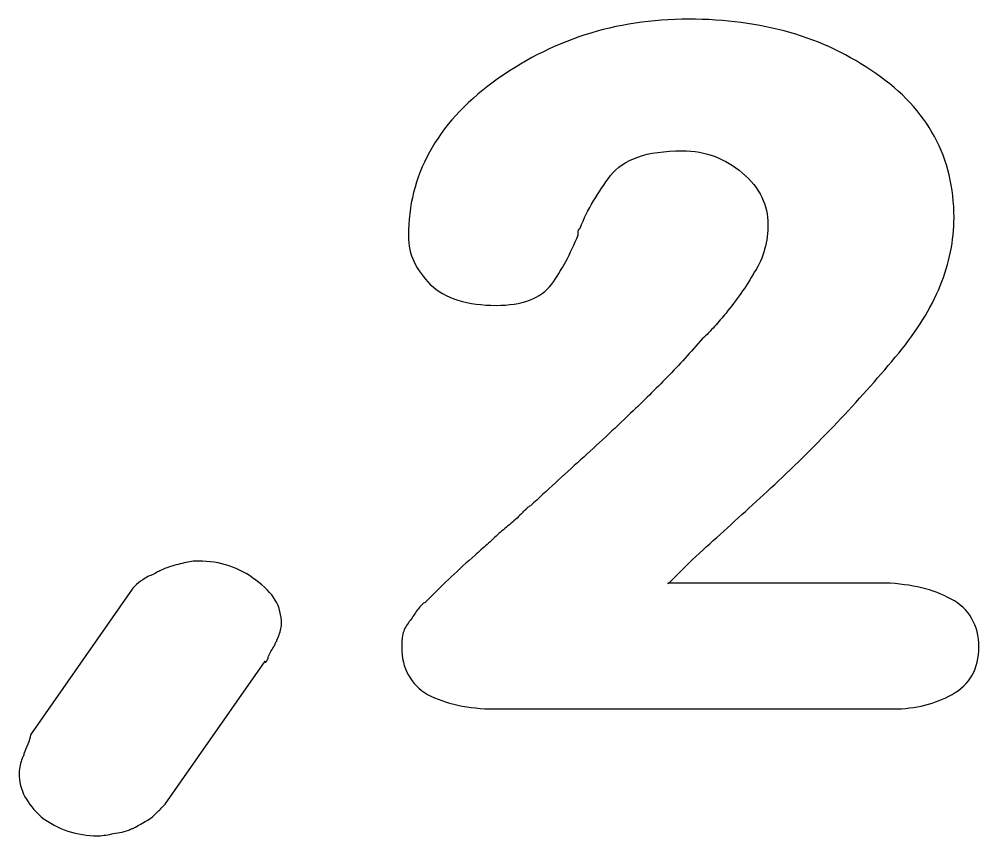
# Model space of a CAD drawing. Header units: millimetres. Extents: x -847 to 848, y -600 to 600.
# Drawn here: x -814.37 to -798.75, y 331.49 to 344.77 of the extents above; entities that cross this region are included whole.
import ezdxf

# ---------------------------------------------------------------- set-up
doc = ezdxf.new("R2010")
doc.units = ezdxf.units.MM
doc.header["$MEASUREMENT"] = 0

msp = doc.modelspace()

# ---------------------------------------------------------------- linework, layer by layer
at = {"color": 250}
for points, knots in [([(-803.8144, 335.5987), (-803.8144, 335.5987), (-800.2753, 335.5987), (-800.2753, 335.5987), (-800.2753, 335.5987), (-800.058, 335.5884), (-799.8614, 335.5625), (-799.6855, 335.5211), (-799.6855, 335.5211), (-799.5095, 335.4797), (-799.3491, 335.4176), (-799.2043, 335.3349), (-799.2043, 335.3349), (-799.0594, 335.2624), (-798.9482, 335.1589), (-798.8705, 335.0244), (-798.8705, 335.0244), (-798.7929, 334.8899), (-798.7541, 334.7347), (-798.7541, 334.5587), (-798.7541, 334.5587), (-798.7541, 334.3828), (-798.7903, 334.2302), (-798.8628, 334.1008), (-798.8628, 334.1008), (-798.9352, 333.9715), (-799.0439, 333.8654), (-799.1887, 333.7826), (-799.1887, 333.7826), (-799.3233, 333.7102), (-799.4707, 333.6533), (-799.6311, 333.6119), (-799.6311, 333.6119), (-799.7915, 333.5705), (-799.9649, 333.5498), (-800.1511, 333.5498), (-800.1511, 333.5498), (-800.1511, 333.5498), (-806.6394, 333.5498), (-806.6394, 333.5498), (-806.6394, 333.5498), (-806.8464, 333.5498), (-807.043, 333.5705), (-807.2292, 333.6119), (-807.2292, 333.6119), (-807.4155, 333.6533), (-807.5811, 333.7102), (-807.726, 333.7826), (-807.726, 333.7826), (-807.8605, 333.8654), (-807.964, 333.9715), (-808.0364, 334.1008), (-808.0364, 334.1008), (-808.1088, 334.2302), (-808.1451, 334.3828), (-808.1451, 334.5587), (-808.1451, 334.5587), (-808.1451, 334.6208), (-808.1399, 334.6829), (-808.1295, 334.745), (-808.1295, 334.745), (-808.1192, 334.8071), (-808.0933, 334.8692), (-808.0519, 334.9313), (-808.0519, 334.9313), (-808.0105, 334.983), (-807.9717, 335.0373), (-807.9355, 335.0943), (-807.9355, 335.0943), (-807.8993, 335.1512), (-807.8605, 335.2003), (-807.8191, 335.2417), (-807.8191, 335.2417), (-807.8191, 335.2417), (-807.8165, 335.2443), (-807.8113, 335.2495), (-807.8113, 335.2495), (-807.8062, 335.2547), (-807.7984, 335.2624), (-807.788, 335.2728), (-807.788, 335.2728), (-807.7777, 335.2728), (-807.7699, 335.2754), (-807.7648, 335.2805), (-807.7648, 335.2805), (-807.7596, 335.2857), (-807.757, 335.2883), (-807.757, 335.2883), (-807.757, 335.2883), (-807.7467, 335.2986), (-807.7363, 335.309), (-807.726, 335.3193), (-807.726, 335.3193), (-807.7156, 335.3297), (-807.7053, 335.34), (-807.6949, 335.3504), (-807.6949, 335.3504), (-807.5811, 335.4642), (-807.4621, 335.5806), (-807.3379, 335.6996), (-807.3379, 335.6996), (-807.2137, 335.8186), (-807.0844, 335.935), (-806.9498, 336.0489), (-806.9498, 336.0489), (-806.8878, 336.111), (-806.8231, 336.1705), (-806.7558, 336.2274), (-806.7558, 336.2274), (-806.6886, 336.2843), (-806.6239, 336.3438), (-806.5618, 336.4059), (-806.5618, 336.4059), (-806.4997, 336.4576), (-806.435, 336.512), (-806.3678, 336.5689), (-806.3678, 336.5689), (-806.3005, 336.6258), (-806.2358, 336.6853), (-806.1737, 336.7474), (-806.1737, 336.7474), (-806.1737, 336.7577), (-806.1712, 336.7629), (-806.166, 336.7629), (-806.166, 336.7629), (-806.1608, 336.7629), (-806.153, 336.7681), (-806.1427, 336.7784), (-806.1427, 336.7784), (-806.1427, 336.7784), (-806.1401, 336.781), (-806.1349, 336.7862), (-806.1349, 336.7862), (-806.1298, 336.7914), (-806.1272, 336.7939), (-806.1272, 336.7939), (-806.1272, 336.7939), (-806.1168, 336.8043), (-806.1065, 336.8146), (-806.0961, 336.825), (-806.0961, 336.825), (-806.0858, 336.8353), (-806.0703, 336.8457), (-806.0496, 336.856), (-806.0496, 336.856), (-805.7805, 337.1044), (-805.5089, 337.3527), (-805.2346, 337.6011), (-805.2346, 337.6011), (-804.9604, 337.8494), (-804.6888, 338.103), (-804.4197, 338.3617), (-804.4197, 338.3617), (-804.2128, 338.5583), (-804.0136, 338.7549), (-803.8221, 338.9515), (-803.8221, 338.9515), (-803.6307, 339.1481), (-803.4418, 339.3551), (-803.2556, 339.5724), (-803.2556, 339.5724), (-803.1831, 339.6345), (-803.1159, 339.7018), (-803.0538, 339.7742), (-803.0538, 339.7742), (-802.9917, 339.8466), (-802.9296, 339.9191), (-802.8675, 339.9915), (-802.8675, 339.9915), (-802.7847, 340.095), (-802.7045, 340.2011), (-802.6269, 340.3097), (-802.6269, 340.3097), (-802.5493, 340.4184), (-802.4743, 340.5348), (-802.4018, 340.659), (-802.4018, 340.659), (-802.3294, 340.7728), (-802.2751, 340.897), (-802.2389, 341.0315), (-802.2389, 341.0315), (-802.2026, 341.166), (-802.1845, 341.3006), (-802.1845, 341.4351), (-802.1845, 341.4351), (-802.1845, 341.5903), (-802.2182, 341.7378), (-802.2854, 341.8775), (-802.2854, 341.8775), (-802.3527, 342.0172), (-802.4588, 342.1491), (-802.6036, 342.2733), (-802.6036, 342.2733), (-802.7382, 342.3871), (-802.8856, 342.4751), (-803.046, 342.5372), (-803.046, 342.5372), (-803.2064, 342.5992), (-803.3849, 342.6303), (-803.5815, 342.6303), (-803.5815, 342.6303), (-803.8713, 342.6303), (-804.1119, 342.5967), (-804.3033, 342.5294), (-804.3033, 342.5294), (-804.4948, 342.4621), (-804.6422, 342.3612), (-804.7457, 342.2267), (-804.7457, 342.2267), (-804.8492, 342.0922), (-804.9423, 341.9551), (-805.0251, 341.8154), (-805.0251, 341.8154), (-805.1079, 341.6757), (-805.1803, 341.5282), (-805.2424, 341.373), (-805.2424, 341.373), (-805.2528, 341.3626), (-805.2605, 341.3523), (-805.2657, 341.3419), (-805.2657, 341.3419), (-805.2709, 341.3316), (-805.2734, 341.3212), (-805.2734, 341.3109), (-805.2734, 341.3109), (-805.2734, 341.3006), (-805.2734, 341.2928), (-805.2734, 341.2876), (-805.2734, 341.2876), (-805.2734, 341.2824), (-805.2734, 341.2747), (-805.2734, 341.2643), (-805.2734, 341.2643), (-805.3355, 341.1091), (-805.4028, 340.9642), (-805.4752, 340.8297), (-805.4752, 340.8297), (-805.5477, 340.6952), (-805.6253, 340.571), (-805.7081, 340.4572), (-805.7081, 340.4572), (-805.7909, 340.3433), (-805.9099, 340.258), (-806.0651, 340.2011), (-806.0651, 340.2011), (-806.2203, 340.1441), (-806.4014, 340.1157), (-806.6084, 340.1157), (-806.6084, 340.1157), (-806.836, 340.1157), (-807.043, 340.1441), (-807.2292, 340.2011), (-807.2292, 340.2011), (-807.4155, 340.258), (-807.5656, 340.3433), (-807.6794, 340.4572), (-807.6794, 340.4572), (-807.7932, 340.571), (-807.8812, 340.6926), (-807.9433, 340.822), (-807.9433, 340.822), (-808.0054, 340.9513), (-808.0364, 341.0936), (-808.0364, 341.2488), (-808.0364, 341.2488), (-808.0364, 341.7352), (-807.9226, 342.1879), (-807.6949, 342.607), (-807.6949, 342.607), (-807.4673, 343.0261), (-807.1206, 343.4064), (-806.6549, 343.7479), (-806.6549, 343.7479), (-806.1893, 344.0894), (-805.6925, 344.3455), (-805.1648, 344.5162), (-805.1648, 344.5162), (-804.637, 344.687), (-804.0731, 344.7724), (-803.4729, 344.7724), (-803.4729, 344.7724), (-802.883, 344.7724), (-802.3346, 344.6999), (-801.8275, 344.555), (-801.8275, 344.555), (-801.3205, 344.4102), (-800.8548, 344.1877), (-800.4305, 343.8876), (-800.4305, 343.8876), (-800.0063, 343.5978), (-799.688, 343.2563), (-799.4759, 342.8631), (-799.4759, 342.8631), (-799.2638, 342.4699), (-799.1577, 342.0301), (-799.1577, 341.5437), (-799.1577, 341.5437), (-799.1577, 341.1712), (-799.2327, 340.8013), (-799.3828, 340.4339), (-799.3828, 340.4339), (-799.5328, 340.0665), (-799.7579, 339.7018), (-800.058, 339.3396), (-800.058, 339.3396), (-800.3581, 338.9774), (-800.6711, 338.623), (-800.9971, 338.2763), (-800.9971, 338.2763), (-801.3231, 337.9296), (-801.662, 337.5907), (-802.0138, 337.2596), (-802.0138, 337.2596), (-802.1794, 337.1044), (-802.3398, 336.9569), (-802.495, 336.8172), (-802.495, 336.8172), (-802.6502, 336.6775), (-802.8054, 336.5352), (-802.9606, 336.3904), (-802.9606, 336.3904), (-803.1159, 336.2558), (-803.2659, 336.1187), (-803.4108, 335.979), (-803.4108, 335.979), (-803.5557, 335.8393), (-803.6902, 335.7074), (-803.8144, 335.5832), (-803.8144, 335.5832), (-803.8144, 335.5832), (-803.8144, 335.5987), (-803.8144, 335.5987)], [0, 0, 0, 0, 0.0120482, 0.0120482, 0.0120482, 0.0120482, 0.0240964, 0.0240964, 0.0240964, 0.0240964, 0.0361446, 0.0361446, 0.0361446, 0.0361446, 0.0481928, 0.0481928, 0.0481928, 0.0481928, 0.060241, 0.060241, 0.060241, 0.060241, 0.0722892, 0.0722892, 0.0722892, 0.0722892, 0.0843373, 0.0843373, 0.0843373, 0.0843373, 0.0963855, 0.0963855, 0.0963855, 0.0963855, 0.1084337, 0.1084337, 0.1084337, 0.1084337, 0.1204819, 0.1204819, 0.1204819, 0.1204819, 0.1325301, 0.1325301, 0.1325301, 0.1325301, 0.1445783, 0.1445783, 0.1445783, 0.1445783, 0.1566265, 0.1566265, 0.1566265, 0.1566265, 0.1686747, 0.1686747, 0.1686747, 0.1686747, 0.1807229, 0.1807229, 0.1807229, 0.1807229, 0.1927711, 0.1927711, 0.1927711, 0.1927711, 0.2048193, 0.2048193, 0.2048193, 0.2048193, 0.2168675, 0.2168675, 0.2168675, 0.2168675, 0.2289157, 0.2289157, 0.2289157, 0.2289157, 0.2409639, 0.2409639, 0.2409639, 0.2409639, 0.253012, 0.253012, 0.253012, 0.253012, 0.2650602, 0.2650602, 0.2650602, 0.2650602, 0.2771084, 0.2771084, 0.2771084, 0.2771084, 0.2891566, 0.2891566, 0.2891566, 0.2891566, 0.3012048, 0.3012048, 0.3012048, 0.3012048, 0.313253, 0.313253, 0.313253, 0.313253, 0.3253012, 0.3253012, 0.3253012, 0.3253012, 0.3373494, 0.3373494, 0.3373494, 0.3373494, 0.3493976, 0.3493976, 0.3493976, 0.3493976, 0.3614458, 0.3614458, 0.3614458, 0.3614458, 0.373494, 0.373494, 0.373494, 0.373494, 0.3855422, 0.3855422, 0.3855422, 0.3855422, 0.3975904, 0.3975904, 0.3975904, 0.3975904, 0.4096386, 0.4096386, 0.4096386, 0.4096386, 0.4216867, 0.4216867, 0.4216867, 0.4216867, 0.4337349, 0.4337349, 0.4337349, 0.4337349, 0.4457831, 0.4457831, 0.4457831, 0.4457831, 0.4578313, 0.4578313, 0.4578313, 0.4578313, 0.4698795, 0.4698795, 0.4698795, 0.4698795, 0.4819277, 0.4819277, 0.4819277, 0.4819277, 0.4939759, 0.4939759, 0.4939759, 0.4939759, 0.5060241, 0.5060241, 0.5060241, 0.5060241, 0.5180723, 0.5180723, 0.5180723, 0.5180723, 0.5301205, 0.5301205, 0.5301205, 0.5301205, 0.5421687, 0.5421687, 0.5421687, 0.5421687, 0.5542169, 0.5542169, 0.5542169, 0.5542169, 0.5662651, 0.5662651, 0.5662651, 0.5662651, 0.5783133, 0.5783133, 0.5783133, 0.5783133, 0.5903614, 0.5903614, 0.5903614, 0.5903614, 0.6024096, 0.6024096, 0.6024096, 0.6024096, 0.6144578, 0.6144578, 0.6144578, 0.6144578, 0.626506, 0.626506, 0.626506, 0.626506, 0.6385542, 0.6385542, 0.6385542, 0.6385542, 0.6506024, 0.6506024, 0.6506024, 0.6506024, 0.6626506, 0.6626506, 0.6626506, 0.6626506, 0.6746988, 0.6746988, 0.6746988, 0.6746988, 0.686747, 0.686747, 0.686747, 0.686747, 0.6987952, 0.6987952, 0.6987952, 0.6987952, 0.7108434, 0.7108434, 0.7108434, 0.7108434, 0.7228916, 0.7228916, 0.7228916, 0.7228916, 0.7349398, 0.7349398, 0.7349398, 0.7349398, 0.746988, 0.746988, 0.746988, 0.746988, 0.7590361, 0.7590361, 0.7590361, 0.7590361, 0.7710843, 0.7710843, 0.7710843, 0.7710843, 0.7831325, 0.7831325, 0.7831325, 0.7831325, 0.7951807, 0.7951807, 0.7951807, 0.7951807, 0.8072289, 0.8072289, 0.8072289, 0.8072289, 0.8192771, 0.8192771, 0.8192771, 0.8192771, 0.8313253, 0.8313253, 0.8313253, 0.8313253, 0.8433735, 0.8433735, 0.8433735, 0.8433735, 0.8554217, 0.8554217, 0.8554217, 0.8554217, 0.8674699, 0.8674699, 0.8674699, 0.8674699, 0.8795181, 0.8795181, 0.8795181, 0.8795181, 0.8915663, 0.8915663, 0.8915663, 0.8915663, 0.9036145, 0.9036145, 0.9036145, 0.9036145, 0.9156627, 0.9156627, 0.9156627, 0.9156627, 0.9277108, 0.9277108, 0.9277108, 0.9277108, 0.939759, 0.939759, 0.939759, 0.939759, 0.9518072, 0.9518072, 0.9518072, 0.9518072, 0.9638554, 0.9638554, 0.9638554, 0.9638554, 0.9759036, 0.9759036, 0.9759036, 0.9759036, 0.9879518, 0.9879518, 0.9879518, 0.9879518, 1, 1, 1, 1]), ([(-810.3647, 334.3259), (-810.3647, 334.3259), (-811.9945, 331.9976), (-811.9945, 331.9976), (-811.9945, 331.9976), (-812.0359, 331.9562), (-812.0773, 331.9148), (-812.1187, 331.8734), (-812.1187, 331.8734), (-812.1601, 331.832), (-812.2067, 331.7906), (-812.2584, 331.7492), (-812.2584, 331.7492), (-812.2998, 331.7285), (-812.3386, 331.7078), (-812.3748, 331.6871), (-812.3748, 331.6871), (-812.411, 331.6664), (-812.4447, 331.6457), (-812.4757, 331.625), (-812.4757, 331.625), (-812.4964, 331.6147), (-812.5145, 331.6069), (-812.53, 331.6018), (-812.53, 331.6018), (-812.5456, 331.5966), (-812.5637, 331.5888), (-812.5844, 331.5785), (-812.5844, 331.5785), (-812.6361, 331.5578), (-812.6853, 331.5448), (-812.7318, 331.5397), (-812.7318, 331.5397), (-812.7784, 331.5345), (-812.8224, 331.5267), (-812.8638, 331.5164), (-812.8638, 331.5164), (-812.9052, 331.506), (-812.9466, 331.4983), (-812.9879, 331.4931), (-812.9879, 331.4931), (-813.0293, 331.4879), (-813.0656, 331.4853), (-813.0966, 331.4853), (-813.0966, 331.4853), (-813.2622, 331.4853), (-813.4226, 331.5112), (-813.5778, 331.563), (-813.5778, 331.563), (-813.733, 331.6147), (-813.8779, 331.6923), (-814.0124, 331.7958), (-814.0124, 331.7958), (-814.1262, 331.8993), (-814.2142, 332.0079), (-814.2763, 332.1218), (-814.2763, 332.1218), (-814.3384, 332.2356), (-814.3694, 332.3649), (-814.3694, 332.5098), (-814.3694, 332.5098), (-814.3694, 332.5512), (-814.3642, 332.5926), (-814.3539, 332.634), (-814.3539, 332.634), (-814.3436, 332.6754), (-814.3332, 332.7116), (-814.3229, 332.7426), (-814.3229, 332.7426), (-814.3125, 332.7633), (-814.3047, 332.7789), (-814.2996, 332.7892), (-814.2996, 332.7892), (-814.2944, 332.7996), (-814.2918, 332.8099), (-814.2918, 332.8203), (-814.2918, 332.8203), (-814.2711, 332.872), (-814.2504, 332.9237), (-814.2297, 332.9755), (-814.2297, 332.9755), (-814.209, 333.0272), (-814.1935, 333.079), (-814.1832, 333.1307), (-814.1832, 333.1307), (-814.1832, 333.1307), (-812.5688, 335.4435), (-812.5688, 335.4435), (-812.5688, 335.4435), (-812.5378, 335.4952), (-812.5016, 335.5392), (-812.4602, 335.5754), (-812.4602, 335.5754), (-812.4188, 335.6117), (-812.3722, 335.6453), (-812.3205, 335.6763), (-812.3205, 335.6763), (-812.2894, 335.697), (-812.2584, 335.7126), (-812.2274, 335.7229), (-812.2274, 335.7229), (-812.1963, 335.7333), (-812.1653, 335.7488), (-812.1342, 335.7695), (-812.1342, 335.7695), (-812.1135, 335.7798), (-812.0877, 335.7928), (-812.0566, 335.8083), (-812.0566, 335.8083), (-812.0256, 335.8238), (-811.9945, 335.8367), (-811.9635, 335.8471), (-811.9635, 335.8471), (-811.9117, 335.8678), (-811.8626, 335.8833), (-811.816, 335.8937), (-811.816, 335.8937), (-811.7695, 335.904), (-811.7255, 335.9143), (-811.6841, 335.9247), (-811.6841, 335.9247), (-811.6427, 335.935), (-811.6039, 335.9428), (-811.5677, 335.948), (-811.5677, 335.948), (-811.5314, 335.9532), (-811.4926, 335.9557), (-811.4512, 335.9557), (-811.4512, 335.9557), (-811.2753, 335.9557), (-811.1098, 335.9299), (-810.9545, 335.8781), (-810.9545, 335.8781), (-810.7993, 335.8264), (-810.6544, 335.7488), (-810.5199, 335.6453), (-810.5199, 335.6453), (-810.375, 335.5418), (-810.269, 335.4332), (-810.2017, 335.3193), (-810.2017, 335.3193), (-810.1344, 335.2055), (-810.1008, 335.0761), (-810.1008, 334.9313), (-810.1008, 334.9313), (-810.1008, 334.9002), (-810.106, 334.8666), (-810.1163, 334.8304), (-810.1163, 334.8304), (-810.1267, 334.7942), (-810.137, 334.7605), (-810.1474, 334.7295), (-810.1474, 334.7295), (-810.1577, 334.7088), (-810.1655, 334.6933), (-810.1707, 334.6829), (-810.1707, 334.6829), (-810.1758, 334.6726), (-810.1784, 334.6622), (-810.1784, 334.6519), (-810.1784, 334.6519), (-810.1888, 334.6415), (-810.1965, 334.6286), (-810.2017, 334.6131), (-810.2017, 334.6131), (-810.2069, 334.5975), (-810.2146, 334.5794), (-810.225, 334.5587), (-810.225, 334.5587), (-810.2457, 334.5277), (-810.2638, 334.4992), (-810.2793, 334.4734), (-810.2793, 334.4734), (-810.2948, 334.4475), (-810.3078, 334.419), (-810.3181, 334.388), (-810.3181, 334.388), (-810.3181, 334.388), (-810.3181, 334.3854), (-810.3181, 334.3802), (-810.3181, 334.3802), (-810.3181, 334.3751), (-810.3181, 334.3725), (-810.3181, 334.3725), (-810.3181, 334.3725), (-810.3285, 334.3621), (-810.3337, 334.3544), (-810.3337, 334.3492), (-810.3337, 334.3492), (-810.3337, 334.344), (-810.3337, 334.3414), (-810.3337, 334.3414), (-810.3337, 334.3414), (-810.3337, 334.3414), (-810.3362, 334.3388), (-810.3414, 334.3337), (-810.3414, 334.3337), (-810.3466, 334.3285), (-810.3492, 334.3259), (-810.3492, 334.3259), (-810.3492, 334.3259), (-810.3492, 334.3156), (-810.3518, 334.3104), (-810.3569, 334.3104), (-810.3569, 334.3104), (-810.3621, 334.3104), (-810.3647, 334.3104), (-810.3647, 334.3104), (-810.3647, 334.3104), (-810.3647, 334.3104), (-810.3647, 334.3259), (-810.3647, 334.3259)], [0, 0, 0, 0, 0.0188679, 0.0188679, 0.0188679, 0.0188679, 0.0377358, 0.0377358, 0.0377358, 0.0377358, 0.0566038, 0.0566038, 0.0566038, 0.0566038, 0.0754717, 0.0754717, 0.0754717, 0.0754717, 0.0943396, 0.0943396, 0.0943396, 0.0943396, 0.1132075, 0.1132075, 0.1132075, 0.1132075, 0.1320755, 0.1320755, 0.1320755, 0.1320755, 0.1509434, 0.1509434, 0.1509434, 0.1509434, 0.1698113, 0.1698113, 0.1698113, 0.1698113, 0.1886792, 0.1886792, 0.1886792, 0.1886792, 0.2075472, 0.2075472, 0.2075472, 0.2075472, 0.2264151, 0.2264151, 0.2264151, 0.2264151, 0.245283, 0.245283, 0.245283, 0.245283, 0.2641509, 0.2641509, 0.2641509, 0.2641509, 0.2830189, 0.2830189, 0.2830189, 0.2830189, 0.3018868, 0.3018868, 0.3018868, 0.3018868, 0.3207547, 0.3207547, 0.3207547, 0.3207547, 0.3396226, 0.3396226, 0.3396226, 0.3396226, 0.3584906, 0.3584906, 0.3584906, 0.3584906, 0.3773585, 0.3773585, 0.3773585, 0.3773585, 0.3962264, 0.3962264, 0.3962264, 0.3962264, 0.4150943, 0.4150943, 0.4150943, 0.4150943, 0.4339623, 0.4339623, 0.4339623, 0.4339623, 0.4528302, 0.4528302, 0.4528302, 0.4528302, 0.4716981, 0.4716981, 0.4716981, 0.4716981, 0.490566, 0.490566, 0.490566, 0.490566, 0.509434, 0.509434, 0.509434, 0.509434, 0.5283019, 0.5283019, 0.5283019, 0.5283019, 0.5471698, 0.5471698, 0.5471698, 0.5471698, 0.5660377, 0.5660377, 0.5660377, 0.5660377, 0.5849057, 0.5849057, 0.5849057, 0.5849057, 0.6037736, 0.6037736, 0.6037736, 0.6037736, 0.6226415, 0.6226415, 0.6226415, 0.6226415, 0.6415094, 0.6415094, 0.6415094, 0.6415094, 0.6603774, 0.6603774, 0.6603774, 0.6603774, 0.6792453, 0.6792453, 0.6792453, 0.6792453, 0.6981132, 0.6981132, 0.6981132, 0.6981132, 0.7169811, 0.7169811, 0.7169811, 0.7169811, 0.7358491, 0.7358491, 0.7358491, 0.7358491, 0.754717, 0.754717, 0.754717, 0.754717, 0.7735849, 0.7735849, 0.7735849, 0.7735849, 0.7924528, 0.7924528, 0.7924528, 0.7924528, 0.8113208, 0.8113208, 0.8113208, 0.8113208, 0.8301887, 0.8301887, 0.8301887, 0.8301887, 0.8490566, 0.8490566, 0.8490566, 0.8490566, 0.8679245, 0.8679245, 0.8679245, 0.8679245, 0.8867925, 0.8867925, 0.8867925, 0.8867925, 0.9056604, 0.9056604, 0.9056604, 0.9056604, 0.9245283, 0.9245283, 0.9245283, 0.9245283, 0.9433962, 0.9433962, 0.9433962, 0.9433962, 0.9622642, 0.9622642, 0.9622642, 0.9622642, 0.9811321, 0.9811321, 0.9811321, 0.9811321, 1, 1, 1, 1])]:
    msp.add_open_spline(points, degree=3, knots=knots, dxfattribs=at)
at = {"color": 250, "lineweight": 5}
for points, knots in [([(-803.8144, 335.5987), (-803.8144, 335.5987), (-800.2753, 335.5987), (-800.2753, 335.5987), (-800.2753, 335.5987), (-800.058, 335.5884), (-799.8614, 335.5625), (-799.6855, 335.5211), (-799.6855, 335.5211), (-799.5095, 335.4797), (-799.3491, 335.4176), (-799.2043, 335.3349), (-799.2043, 335.3349), (-799.0594, 335.2624), (-798.9482, 335.1589), (-798.8705, 335.0244), (-798.8705, 335.0244), (-798.7929, 334.8899), (-798.7541, 334.7347), (-798.7541, 334.5587), (-798.7541, 334.5587), (-798.7541, 334.3828), (-798.7903, 334.2302), (-798.8628, 334.1008), (-798.8628, 334.1008), (-798.9352, 333.9715), (-799.0439, 333.8654), (-799.1887, 333.7826), (-799.1887, 333.7826), (-799.3233, 333.7102), (-799.4707, 333.6533), (-799.6311, 333.6119), (-799.6311, 333.6119), (-799.7915, 333.5705), (-799.9649, 333.5498), (-800.1511, 333.5498), (-800.1511, 333.5498), (-800.1511, 333.5498), (-806.6394, 333.5498), (-806.6394, 333.5498), (-806.6394, 333.5498), (-806.8464, 333.5498), (-807.043, 333.5705), (-807.2292, 333.6119), (-807.2292, 333.6119), (-807.4155, 333.6533), (-807.5811, 333.7102), (-807.726, 333.7826), (-807.726, 333.7826), (-807.8605, 333.8654), (-807.964, 333.9715), (-808.0364, 334.1008), (-808.0364, 334.1008), (-808.1088, 334.2302), (-808.1451, 334.3828), (-808.1451, 334.5587), (-808.1451, 334.5587), (-808.1451, 334.6208), (-808.1399, 334.6829), (-808.1295, 334.745), (-808.1295, 334.745), (-808.1192, 334.8071), (-808.0933, 334.8692), (-808.0519, 334.9313), (-808.0519, 334.9313), (-808.0105, 334.983), (-807.9717, 335.0373), (-807.9355, 335.0943), (-807.9355, 335.0943), (-807.8993, 335.1512), (-807.8605, 335.2003), (-807.8191, 335.2417), (-807.8191, 335.2417), (-807.8191, 335.2417), (-807.8165, 335.2443), (-807.8113, 335.2495), (-807.8113, 335.2495), (-807.8062, 335.2547), (-807.7984, 335.2624), (-807.788, 335.2728), (-807.788, 335.2728), (-807.7777, 335.2728), (-807.7699, 335.2754), (-807.7648, 335.2805), (-807.7648, 335.2805), (-807.7596, 335.2857), (-807.757, 335.2883), (-807.757, 335.2883), (-807.757, 335.2883), (-807.7467, 335.2986), (-807.7363, 335.309), (-807.726, 335.3193), (-807.726, 335.3193), (-807.7156, 335.3297), (-807.7053, 335.34), (-807.6949, 335.3504), (-807.6949, 335.3504), (-807.5811, 335.4642), (-807.4621, 335.5806), (-807.3379, 335.6996), (-807.3379, 335.6996), (-807.2137, 335.8186), (-807.0844, 335.935), (-806.9498, 336.0489), (-806.9498, 336.0489), (-806.8878, 336.111), (-806.8231, 336.1705), (-806.7558, 336.2274), (-806.7558, 336.2274), (-806.6886, 336.2843), (-806.6239, 336.3438), (-806.5618, 336.4059), (-806.5618, 336.4059), (-806.4997, 336.4576), (-806.435, 336.512), (-806.3678, 336.5689), (-806.3678, 336.5689), (-806.3005, 336.6258), (-806.2358, 336.6853), (-806.1737, 336.7474), (-806.1737, 336.7474), (-806.1737, 336.7577), (-806.1712, 336.7629), (-806.166, 336.7629), (-806.166, 336.7629), (-806.1608, 336.7629), (-806.153, 336.7681), (-806.1427, 336.7784), (-806.1427, 336.7784), (-806.1427, 336.7784), (-806.1401, 336.781), (-806.1349, 336.7862), (-806.1349, 336.7862), (-806.1298, 336.7914), (-806.1272, 336.7939), (-806.1272, 336.7939), (-806.1272, 336.7939), (-806.1168, 336.8043), (-806.1065, 336.8146), (-806.0961, 336.825), (-806.0961, 336.825), (-806.0858, 336.8353), (-806.0703, 336.8457), (-806.0496, 336.856), (-806.0496, 336.856), (-805.7805, 337.1044), (-805.5089, 337.3527), (-805.2346, 337.6011), (-805.2346, 337.6011), (-804.9604, 337.8494), (-804.6888, 338.103), (-804.4197, 338.3617), (-804.4197, 338.3617), (-804.2128, 338.5583), (-804.0136, 338.7549), (-803.8221, 338.9515), (-803.8221, 338.9515), (-803.6307, 339.1481), (-803.4418, 339.3551), (-803.2556, 339.5724), (-803.2556, 339.5724), (-803.1831, 339.6345), (-803.1159, 339.7018), (-803.0538, 339.7742), (-803.0538, 339.7742), (-802.9917, 339.8466), (-802.9296, 339.9191), (-802.8675, 339.9915), (-802.8675, 339.9915), (-802.7847, 340.095), (-802.7045, 340.2011), (-802.6269, 340.3097), (-802.6269, 340.3097), (-802.5493, 340.4184), (-802.4743, 340.5348), (-802.4018, 340.659), (-802.4018, 340.659), (-802.3294, 340.7728), (-802.2751, 340.897), (-802.2389, 341.0315), (-802.2389, 341.0315), (-802.2026, 341.166), (-802.1845, 341.3006), (-802.1845, 341.4351), (-802.1845, 341.4351), (-802.1845, 341.5903), (-802.2182, 341.7378), (-802.2854, 341.8775), (-802.2854, 341.8775), (-802.3527, 342.0172), (-802.4588, 342.1491), (-802.6036, 342.2733), (-802.6036, 342.2733), (-802.7382, 342.3871), (-802.8856, 342.4751), (-803.046, 342.5372), (-803.046, 342.5372), (-803.2064, 342.5992), (-803.3849, 342.6303), (-803.5815, 342.6303), (-803.5815, 342.6303), (-803.8713, 342.6303), (-804.1119, 342.5967), (-804.3033, 342.5294), (-804.3033, 342.5294), (-804.4948, 342.4621), (-804.6422, 342.3612), (-804.7457, 342.2267), (-804.7457, 342.2267), (-804.8492, 342.0922), (-804.9423, 341.9551), (-805.0251, 341.8154), (-805.0251, 341.8154), (-805.1079, 341.6757), (-805.1803, 341.5282), (-805.2424, 341.373), (-805.2424, 341.373), (-805.2528, 341.3626), (-805.2605, 341.3523), (-805.2657, 341.3419), (-805.2657, 341.3419), (-805.2709, 341.3316), (-805.2734, 341.3212), (-805.2734, 341.3109), (-805.2734, 341.3109), (-805.2734, 341.3006), (-805.2734, 341.2928), (-805.2734, 341.2876), (-805.2734, 341.2876), (-805.2734, 341.2824), (-805.2734, 341.2747), (-805.2734, 341.2643), (-805.2734, 341.2643), (-805.3355, 341.1091), (-805.4028, 340.9642), (-805.4752, 340.8297), (-805.4752, 340.8297), (-805.5477, 340.6952), (-805.6253, 340.571), (-805.7081, 340.4572), (-805.7081, 340.4572), (-805.7909, 340.3433), (-805.9099, 340.258), (-806.0651, 340.2011), (-806.0651, 340.2011), (-806.2203, 340.1441), (-806.4014, 340.1157), (-806.6084, 340.1157), (-806.6084, 340.1157), (-806.836, 340.1157), (-807.043, 340.1441), (-807.2292, 340.2011), (-807.2292, 340.2011), (-807.4155, 340.258), (-807.5656, 340.3433), (-807.6794, 340.4572), (-807.6794, 340.4572), (-807.7932, 340.571), (-807.8812, 340.6926), (-807.9433, 340.822), (-807.9433, 340.822), (-808.0054, 340.9513), (-808.0364, 341.0936), (-808.0364, 341.2488), (-808.0364, 341.2488), (-808.0364, 341.7352), (-807.9226, 342.1879), (-807.6949, 342.607), (-807.6949, 342.607), (-807.4673, 343.0261), (-807.1206, 343.4064), (-806.6549, 343.7479), (-806.6549, 343.7479), (-806.1893, 344.0894), (-805.6925, 344.3455), (-805.1648, 344.5162), (-805.1648, 344.5162), (-804.637, 344.687), (-804.0731, 344.7724), (-803.4729, 344.7724), (-803.4729, 344.7724), (-802.883, 344.7724), (-802.3346, 344.6999), (-801.8275, 344.555), (-801.8275, 344.555), (-801.3205, 344.4102), (-800.8548, 344.1877), (-800.4305, 343.8876), (-800.4305, 343.8876), (-800.0063, 343.5978), (-799.688, 343.2563), (-799.4759, 342.8631), (-799.4759, 342.8631), (-799.2638, 342.4699), (-799.1577, 342.0301), (-799.1577, 341.5437), (-799.1577, 341.5437), (-799.1577, 341.1712), (-799.2327, 340.8013), (-799.3828, 340.4339), (-799.3828, 340.4339), (-799.5328, 340.0665), (-799.7579, 339.7018), (-800.058, 339.3396), (-800.058, 339.3396), (-800.3581, 338.9774), (-800.6711, 338.623), (-800.9971, 338.2763), (-800.9971, 338.2763), (-801.3231, 337.9296), (-801.662, 337.5907), (-802.0138, 337.2596), (-802.0138, 337.2596), (-802.1794, 337.1044), (-802.3398, 336.9569), (-802.495, 336.8172), (-802.495, 336.8172), (-802.6502, 336.6775), (-802.8054, 336.5352), (-802.9606, 336.3904), (-802.9606, 336.3904), (-803.1159, 336.2558), (-803.2659, 336.1187), (-803.4108, 335.979), (-803.4108, 335.979), (-803.5557, 335.8393), (-803.6902, 335.7074), (-803.8144, 335.5832), (-803.8144, 335.5832), (-803.8144, 335.5832), (-803.8144, 335.5987), (-803.8144, 335.5987)], [0, 0, 0, 0, 0.0120482, 0.0120482, 0.0120482, 0.0120482, 0.0240964, 0.0240964, 0.0240964, 0.0240964, 0.0361446, 0.0361446, 0.0361446, 0.0361446, 0.0481928, 0.0481928, 0.0481928, 0.0481928, 0.060241, 0.060241, 0.060241, 0.060241, 0.0722892, 0.0722892, 0.0722892, 0.0722892, 0.0843373, 0.0843373, 0.0843373, 0.0843373, 0.0963855, 0.0963855, 0.0963855, 0.0963855, 0.1084337, 0.1084337, 0.1084337, 0.1084337, 0.1204819, 0.1204819, 0.1204819, 0.1204819, 0.1325301, 0.1325301, 0.1325301, 0.1325301, 0.1445783, 0.1445783, 0.1445783, 0.1445783, 0.1566265, 0.1566265, 0.1566265, 0.1566265, 0.1686747, 0.1686747, 0.1686747, 0.1686747, 0.1807229, 0.1807229, 0.1807229, 0.1807229, 0.1927711, 0.1927711, 0.1927711, 0.1927711, 0.2048193, 0.2048193, 0.2048193, 0.2048193, 0.2168675, 0.2168675, 0.2168675, 0.2168675, 0.2289157, 0.2289157, 0.2289157, 0.2289157, 0.2409639, 0.2409639, 0.2409639, 0.2409639, 0.253012, 0.253012, 0.253012, 0.253012, 0.2650602, 0.2650602, 0.2650602, 0.2650602, 0.2771084, 0.2771084, 0.2771084, 0.2771084, 0.2891566, 0.2891566, 0.2891566, 0.2891566, 0.3012048, 0.3012048, 0.3012048, 0.3012048, 0.313253, 0.313253, 0.313253, 0.313253, 0.3253012, 0.3253012, 0.3253012, 0.3253012, 0.3373494, 0.3373494, 0.3373494, 0.3373494, 0.3493976, 0.3493976, 0.3493976, 0.3493976, 0.3614458, 0.3614458, 0.3614458, 0.3614458, 0.373494, 0.373494, 0.373494, 0.373494, 0.3855422, 0.3855422, 0.3855422, 0.3855422, 0.3975904, 0.3975904, 0.3975904, 0.3975904, 0.4096386, 0.4096386, 0.4096386, 0.4096386, 0.4216867, 0.4216867, 0.4216867, 0.4216867, 0.4337349, 0.4337349, 0.4337349, 0.4337349, 0.4457831, 0.4457831, 0.4457831, 0.4457831, 0.4578313, 0.4578313, 0.4578313, 0.4578313, 0.4698795, 0.4698795, 0.4698795, 0.4698795, 0.4819277, 0.4819277, 0.4819277, 0.4819277, 0.4939759, 0.4939759, 0.4939759, 0.4939759, 0.5060241, 0.5060241, 0.5060241, 0.5060241, 0.5180723, 0.5180723, 0.5180723, 0.5180723, 0.5301205, 0.5301205, 0.5301205, 0.5301205, 0.5421687, 0.5421687, 0.5421687, 0.5421687, 0.5542169, 0.5542169, 0.5542169, 0.5542169, 0.5662651, 0.5662651, 0.5662651, 0.5662651, 0.5783133, 0.5783133, 0.5783133, 0.5783133, 0.5903614, 0.5903614, 0.5903614, 0.5903614, 0.6024096, 0.6024096, 0.6024096, 0.6024096, 0.6144578, 0.6144578, 0.6144578, 0.6144578, 0.626506, 0.626506, 0.626506, 0.626506, 0.6385542, 0.6385542, 0.6385542, 0.6385542, 0.6506024, 0.6506024, 0.6506024, 0.6506024, 0.6626506, 0.6626506, 0.6626506, 0.6626506, 0.6746988, 0.6746988, 0.6746988, 0.6746988, 0.686747, 0.686747, 0.686747, 0.686747, 0.6987952, 0.6987952, 0.6987952, 0.6987952, 0.7108434, 0.7108434, 0.7108434, 0.7108434, 0.7228916, 0.7228916, 0.7228916, 0.7228916, 0.7349398, 0.7349398, 0.7349398, 0.7349398, 0.746988, 0.746988, 0.746988, 0.746988, 0.7590361, 0.7590361, 0.7590361, 0.7590361, 0.7710843, 0.7710843, 0.7710843, 0.7710843, 0.7831325, 0.7831325, 0.7831325, 0.7831325, 0.7951807, 0.7951807, 0.7951807, 0.7951807, 0.8072289, 0.8072289, 0.8072289, 0.8072289, 0.8192771, 0.8192771, 0.8192771, 0.8192771, 0.8313253, 0.8313253, 0.8313253, 0.8313253, 0.8433735, 0.8433735, 0.8433735, 0.8433735, 0.8554217, 0.8554217, 0.8554217, 0.8554217, 0.8674699, 0.8674699, 0.8674699, 0.8674699, 0.8795181, 0.8795181, 0.8795181, 0.8795181, 0.8915663, 0.8915663, 0.8915663, 0.8915663, 0.9036145, 0.9036145, 0.9036145, 0.9036145, 0.9156627, 0.9156627, 0.9156627, 0.9156627, 0.9277108, 0.9277108, 0.9277108, 0.9277108, 0.939759, 0.939759, 0.939759, 0.939759, 0.9518072, 0.9518072, 0.9518072, 0.9518072, 0.9638554, 0.9638554, 0.9638554, 0.9638554, 0.9759036, 0.9759036, 0.9759036, 0.9759036, 0.9879518, 0.9879518, 0.9879518, 0.9879518, 1, 1, 1, 1]), ([(-810.3647, 334.3259), (-810.3647, 334.3259), (-811.9945, 331.9976), (-811.9945, 331.9976), (-811.9945, 331.9976), (-812.0359, 331.9562), (-812.0773, 331.9148), (-812.1187, 331.8734), (-812.1187, 331.8734), (-812.1601, 331.832), (-812.2067, 331.7906), (-812.2584, 331.7492), (-812.2584, 331.7492), (-812.2998, 331.7285), (-812.3386, 331.7078), (-812.3748, 331.6871), (-812.3748, 331.6871), (-812.411, 331.6664), (-812.4447, 331.6457), (-812.4757, 331.625), (-812.4757, 331.625), (-812.4964, 331.6147), (-812.5145, 331.6069), (-812.53, 331.6018), (-812.53, 331.6018), (-812.5456, 331.5966), (-812.5637, 331.5888), (-812.5844, 331.5785), (-812.5844, 331.5785), (-812.6361, 331.5578), (-812.6853, 331.5448), (-812.7318, 331.5397), (-812.7318, 331.5397), (-812.7784, 331.5345), (-812.8224, 331.5267), (-812.8638, 331.5164), (-812.8638, 331.5164), (-812.9052, 331.506), (-812.9466, 331.4983), (-812.9879, 331.4931), (-812.9879, 331.4931), (-813.0293, 331.4879), (-813.0656, 331.4853), (-813.0966, 331.4853), (-813.0966, 331.4853), (-813.2622, 331.4853), (-813.4226, 331.5112), (-813.5778, 331.563), (-813.5778, 331.563), (-813.733, 331.6147), (-813.8779, 331.6923), (-814.0124, 331.7958), (-814.0124, 331.7958), (-814.1262, 331.8993), (-814.2142, 332.0079), (-814.2763, 332.1218), (-814.2763, 332.1218), (-814.3384, 332.2356), (-814.3694, 332.3649), (-814.3694, 332.5098), (-814.3694, 332.5098), (-814.3694, 332.5512), (-814.3642, 332.5926), (-814.3539, 332.634), (-814.3539, 332.634), (-814.3436, 332.6754), (-814.3332, 332.7116), (-814.3229, 332.7426), (-814.3229, 332.7426), (-814.3125, 332.7633), (-814.3047, 332.7789), (-814.2996, 332.7892), (-814.2996, 332.7892), (-814.2944, 332.7996), (-814.2918, 332.8099), (-814.2918, 332.8203), (-814.2918, 332.8203), (-814.2711, 332.872), (-814.2504, 332.9237), (-814.2297, 332.9755), (-814.2297, 332.9755), (-814.209, 333.0272), (-814.1935, 333.079), (-814.1832, 333.1307), (-814.1832, 333.1307), (-814.1832, 333.1307), (-812.5688, 335.4435), (-812.5688, 335.4435), (-812.5688, 335.4435), (-812.5378, 335.4952), (-812.5016, 335.5392), (-812.4602, 335.5754), (-812.4602, 335.5754), (-812.4188, 335.6117), (-812.3722, 335.6453), (-812.3205, 335.6763), (-812.3205, 335.6763), (-812.2894, 335.697), (-812.2584, 335.7126), (-812.2274, 335.7229), (-812.2274, 335.7229), (-812.1963, 335.7333), (-812.1653, 335.7488), (-812.1342, 335.7695), (-812.1342, 335.7695), (-812.1135, 335.7798), (-812.0877, 335.7928), (-812.0566, 335.8083), (-812.0566, 335.8083), (-812.0256, 335.8238), (-811.9945, 335.8367), (-811.9635, 335.8471), (-811.9635, 335.8471), (-811.9117, 335.8678), (-811.8626, 335.8833), (-811.816, 335.8937), (-811.816, 335.8937), (-811.7695, 335.904), (-811.7255, 335.9143), (-811.6841, 335.9247), (-811.6841, 335.9247), (-811.6427, 335.935), (-811.6039, 335.9428), (-811.5677, 335.948), (-811.5677, 335.948), (-811.5314, 335.9532), (-811.4926, 335.9557), (-811.4512, 335.9557), (-811.4512, 335.9557), (-811.2753, 335.9557), (-811.1098, 335.9299), (-810.9545, 335.8781), (-810.9545, 335.8781), (-810.7993, 335.8264), (-810.6544, 335.7488), (-810.5199, 335.6453), (-810.5199, 335.6453), (-810.375, 335.5418), (-810.269, 335.4332), (-810.2017, 335.3193), (-810.2017, 335.3193), (-810.1344, 335.2055), (-810.1008, 335.0761), (-810.1008, 334.9313), (-810.1008, 334.9313), (-810.1008, 334.9002), (-810.106, 334.8666), (-810.1163, 334.8304), (-810.1163, 334.8304), (-810.1267, 334.7942), (-810.137, 334.7605), (-810.1474, 334.7295), (-810.1474, 334.7295), (-810.1577, 334.7088), (-810.1655, 334.6933), (-810.1707, 334.6829), (-810.1707, 334.6829), (-810.1758, 334.6726), (-810.1784, 334.6622), (-810.1784, 334.6519), (-810.1784, 334.6519), (-810.1888, 334.6415), (-810.1965, 334.6286), (-810.2017, 334.6131), (-810.2017, 334.6131), (-810.2069, 334.5975), (-810.2146, 334.5794), (-810.225, 334.5587), (-810.225, 334.5587), (-810.2457, 334.5277), (-810.2638, 334.4992), (-810.2793, 334.4734), (-810.2793, 334.4734), (-810.2948, 334.4475), (-810.3078, 334.419), (-810.3181, 334.388), (-810.3181, 334.388), (-810.3181, 334.388), (-810.3181, 334.3854), (-810.3181, 334.3802), (-810.3181, 334.3802), (-810.3181, 334.3751), (-810.3181, 334.3725), (-810.3181, 334.3725), (-810.3181, 334.3725), (-810.3285, 334.3621), (-810.3337, 334.3544), (-810.3337, 334.3492), (-810.3337, 334.3492), (-810.3337, 334.344), (-810.3337, 334.3414), (-810.3337, 334.3414), (-810.3337, 334.3414), (-810.3337, 334.3414), (-810.3362, 334.3388), (-810.3414, 334.3337), (-810.3414, 334.3337), (-810.3466, 334.3285), (-810.3492, 334.3259), (-810.3492, 334.3259), (-810.3492, 334.3259), (-810.3492, 334.3156), (-810.3518, 334.3104), (-810.3569, 334.3104), (-810.3569, 334.3104), (-810.3621, 334.3104), (-810.3647, 334.3104), (-810.3647, 334.3104), (-810.3647, 334.3104), (-810.3647, 334.3104), (-810.3647, 334.3259), (-810.3647, 334.3259)], [0, 0, 0, 0, 0.0188679, 0.0188679, 0.0188679, 0.0188679, 0.0377358, 0.0377358, 0.0377358, 0.0377358, 0.0566038, 0.0566038, 0.0566038, 0.0566038, 0.0754717, 0.0754717, 0.0754717, 0.0754717, 0.0943396, 0.0943396, 0.0943396, 0.0943396, 0.1132075, 0.1132075, 0.1132075, 0.1132075, 0.1320755, 0.1320755, 0.1320755, 0.1320755, 0.1509434, 0.1509434, 0.1509434, 0.1509434, 0.1698113, 0.1698113, 0.1698113, 0.1698113, 0.1886792, 0.1886792, 0.1886792, 0.1886792, 0.2075472, 0.2075472, 0.2075472, 0.2075472, 0.2264151, 0.2264151, 0.2264151, 0.2264151, 0.245283, 0.245283, 0.245283, 0.245283, 0.2641509, 0.2641509, 0.2641509, 0.2641509, 0.2830189, 0.2830189, 0.2830189, 0.2830189, 0.3018868, 0.3018868, 0.3018868, 0.3018868, 0.3207547, 0.3207547, 0.3207547, 0.3207547, 0.3396226, 0.3396226, 0.3396226, 0.3396226, 0.3584906, 0.3584906, 0.3584906, 0.3584906, 0.3773585, 0.3773585, 0.3773585, 0.3773585, 0.3962264, 0.3962264, 0.3962264, 0.3962264, 0.4150943, 0.4150943, 0.4150943, 0.4150943, 0.4339623, 0.4339623, 0.4339623, 0.4339623, 0.4528302, 0.4528302, 0.4528302, 0.4528302, 0.4716981, 0.4716981, 0.4716981, 0.4716981, 0.490566, 0.490566, 0.490566, 0.490566, 0.509434, 0.509434, 0.509434, 0.509434, 0.5283019, 0.5283019, 0.5283019, 0.5283019, 0.5471698, 0.5471698, 0.5471698, 0.5471698, 0.5660377, 0.5660377, 0.5660377, 0.5660377, 0.5849057, 0.5849057, 0.5849057, 0.5849057, 0.6037736, 0.6037736, 0.6037736, 0.6037736, 0.6226415, 0.6226415, 0.6226415, 0.6226415, 0.6415094, 0.6415094, 0.6415094, 0.6415094, 0.6603774, 0.6603774, 0.6603774, 0.6603774, 0.6792453, 0.6792453, 0.6792453, 0.6792453, 0.6981132, 0.6981132, 0.6981132, 0.6981132, 0.7169811, 0.7169811, 0.7169811, 0.7169811, 0.7358491, 0.7358491, 0.7358491, 0.7358491, 0.754717, 0.754717, 0.754717, 0.754717, 0.7735849, 0.7735849, 0.7735849, 0.7735849, 0.7924528, 0.7924528, 0.7924528, 0.7924528, 0.8113208, 0.8113208, 0.8113208, 0.8113208, 0.8301887, 0.8301887, 0.8301887, 0.8301887, 0.8490566, 0.8490566, 0.8490566, 0.8490566, 0.8679245, 0.8679245, 0.8679245, 0.8679245, 0.8867925, 0.8867925, 0.8867925, 0.8867925, 0.9056604, 0.9056604, 0.9056604, 0.9056604, 0.9245283, 0.9245283, 0.9245283, 0.9245283, 0.9433962, 0.9433962, 0.9433962, 0.9433962, 0.9622642, 0.9622642, 0.9622642, 0.9622642, 0.9811321, 0.9811321, 0.9811321, 0.9811321, 1, 1, 1, 1])]:
    msp.add_open_spline(points, degree=3, knots=knots, dxfattribs=at)

doc.saveas('drawing.dxf')
